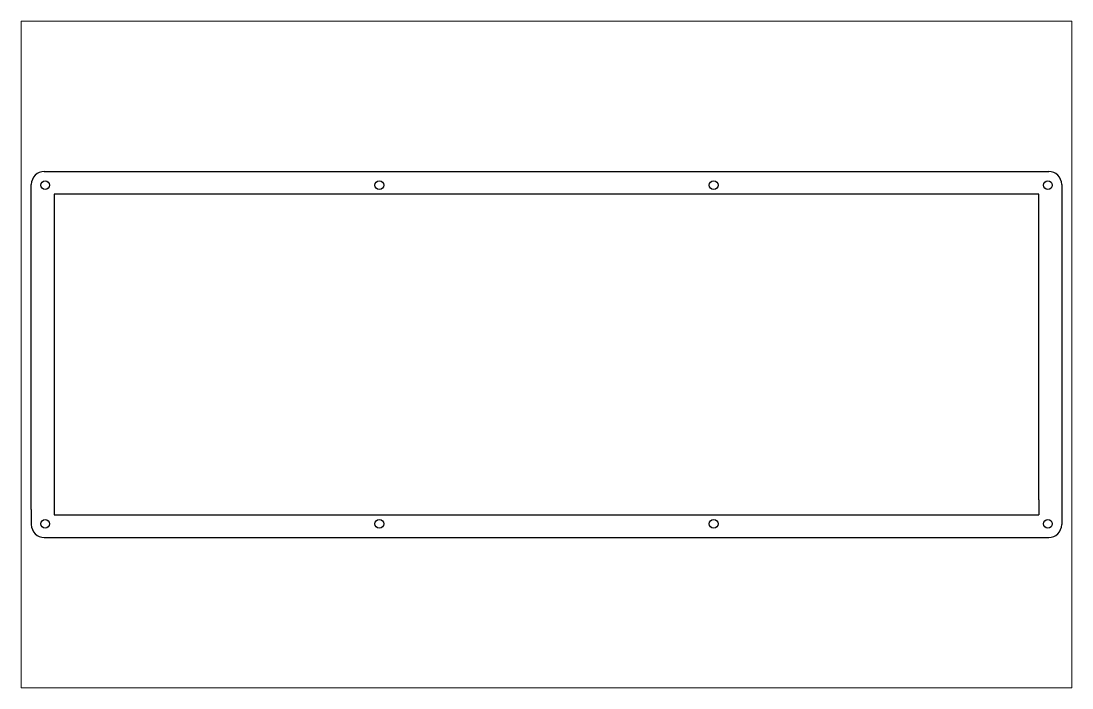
# Paper-space layout 'Sheet1' of a CAD drawing. Header units: millimetres. Extents: x 40 to 364, y 26 to 231.
# The model-space entities are those that its viewports show. They can reach past a viewport. Long polylines and large blocks are cut down to what shows.
import ezdxf

# ---------------------------------------------------------------- set-up
doc = ezdxf.new("R2010")
doc.units = ezdxf.units.MM
doc.layers.add('Layer_1', color=7, linetype='Continuous')

msp = doc.modelspace()

# ---------------------------------------------------------------- linework, layer by layer
for p, q in [((38.97, 94.03), (38.97, 89.39)), ((341.97, 47.03), (341.97, 42.39)), ((31.97, 44.03), (31.97, 39.39)), ((348.97, 44.03), (348.97, 39.39))]:
    msp.add_line(p, q)
at = {"layer": 'Layer_1'}
for p, q in [((35.97, 148.03), (344.97, 148.03)), ((35.97, 148.03), (344.97, 148.03)), ((31.97, 44.03), (31.97, 144.03)), ((348.97, 144.03), (348.97, 44.03)), ((35.97, 35.39), (344.97, 35.39))]:
    msp.add_line(p, q, dxfattribs=at)
at = {"layer": 'Layer_1', "linetype": 'ByBlock'}
for p, q in [((341.97, 141.03), (38.97, 141.03)), ((38.97, 141.03), (38.97, 94.03)), ((341.97, 47.03), (341.97, 141.03)), ((38.97, 89.39), (38.97, 42.39)), ((38.97, 42.39), (341.97, 42.39))]:
    msp.add_line(p, q, dxfattribs=at)
at = {"layer": 'Layer_1'}
for centre in [(36.21, 143.79), (139.05, 143.79), (241.9, 143.79), (344.74, 143.79), (36.21, 39.63), (139.05, 39.63), (241.9, 39.63), (344.74, 39.63)]:
    msp.add_circle(centre, 1.35, dxfattribs=at)
for centre, start, end in [((35.97, 144.03), 90, 180), ((344.97, 144.03), 0, 90), ((35.97, 39.39), 180, 270), ((344.97, 39.39), 270, 0)]:
    msp.add_arc(centre, 4, start, end, dxfattribs=at)

psp = doc.layouts.new('Sheet1')

# ---------------------------------------------------------------- viewports
at = {"layer": '0'}
psp.add_viewport(center=(202.5, 128.5), size=(324, 205.6), view_center_point=(190.47, 91.71), view_height=205.1812, dxfattribs=at)

doc.saveas('drawing.dxf')
